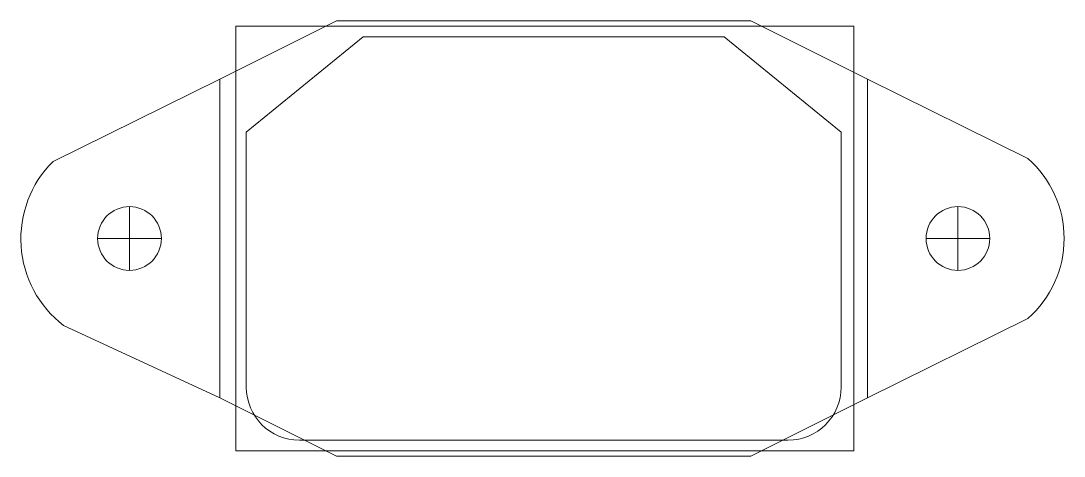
# Model space of a CAD drawing. Header units: millimetres. Extents: x 169.4 to 218.5, y 169.8 to 190.2.
import ezdxf

# ---------------------------------------------------------------- set-up
doc = ezdxf.new("R2010")
doc.units = ezdxf.units.MM
doc.layers.get('0').update_dxf_attribs({"color": 1, "linetype": 'CONTINUOUS', "lineweight": 0})
doc.layers.add('externo', color=4, linetype='CONTINUOUS', lineweight=0)
doc.layers.add('painel', color=7, linetype='CONTINUOUS', lineweight=0)

msp = doc.modelspace()

# ---------------------------------------------------------------- linework, layer by layer
for p, q in [((185.5, 189.5), (180, 185)), ((185.5, 189.5), (202.5, 189.5)), ((202.5, 189.5), (208, 185)), ((180, 175), (180, 185)), ((208, 175), (208, 185)), ((180, 173), (180, 175)), ((208, 173), (208, 175)), ((182.5, 170.5), (205.5, 170.5))]:
    msp.add_line(p, q)
for centre, start, end in [((182.5, 173), 180, 270), ((205.5, 173), 270, 0)]:
    msp.add_arc(centre, 2.5, start, end)
at = {"layer": 'externo'}
for p, q in [((184.25, 190.25), (178.75, 187.5)), ((184.25, 190.25), (203.75, 190.25)), ((203.75, 190.25), (209.25, 187.5)), ((178.75, 187.5), (170.9, 183.626)), ((178.75, 172.5), (178.75, 187.5)), ((209.25, 172.5), (209.25, 187.5)), ((209.25, 187.5), (216.793, 183.763)), ((178.75, 172.5), (171.4, 175.9)), ((209.25, 172.5), (216.793, 176.237)), ((184.25, 169.75), (178.75, 172.5)), ((203.75, 169.75), (209.25, 172.5)), ((184.25, 169.75), (203.75, 169.75))]:
    msp.add_line(p, q, dxfattribs=at)
for centre, radius, start, end in [((213.5, 180), 5, 311.1859, 48.8141), ((174.53, 179.982), 5.144, 134.8889, 232.517)]:
    msp.add_arc(centre, radius, start, end, dxfattribs=at)
at = {"layer": 'painel'}
for p, q in [((179.5, 190), (208.6, 190)), ((179.5, 170), (179.5, 190)), ((208.6, 190), (208.6, 170)), ((174.5, 178.5), (174.5, 181.5)), ((213.5, 178.5), (213.5, 181.5)), ((173, 180), (176, 180)), ((212, 180), (215, 180)), ((208.6, 170), (179.5, 170))]:
    msp.add_line(p, q, dxfattribs=at)
for centre in [(174.5, 180), (213.5, 180)]:
    msp.add_circle(centre, 1.5, dxfattribs=at)

doc.saveas('drawing.dxf')
